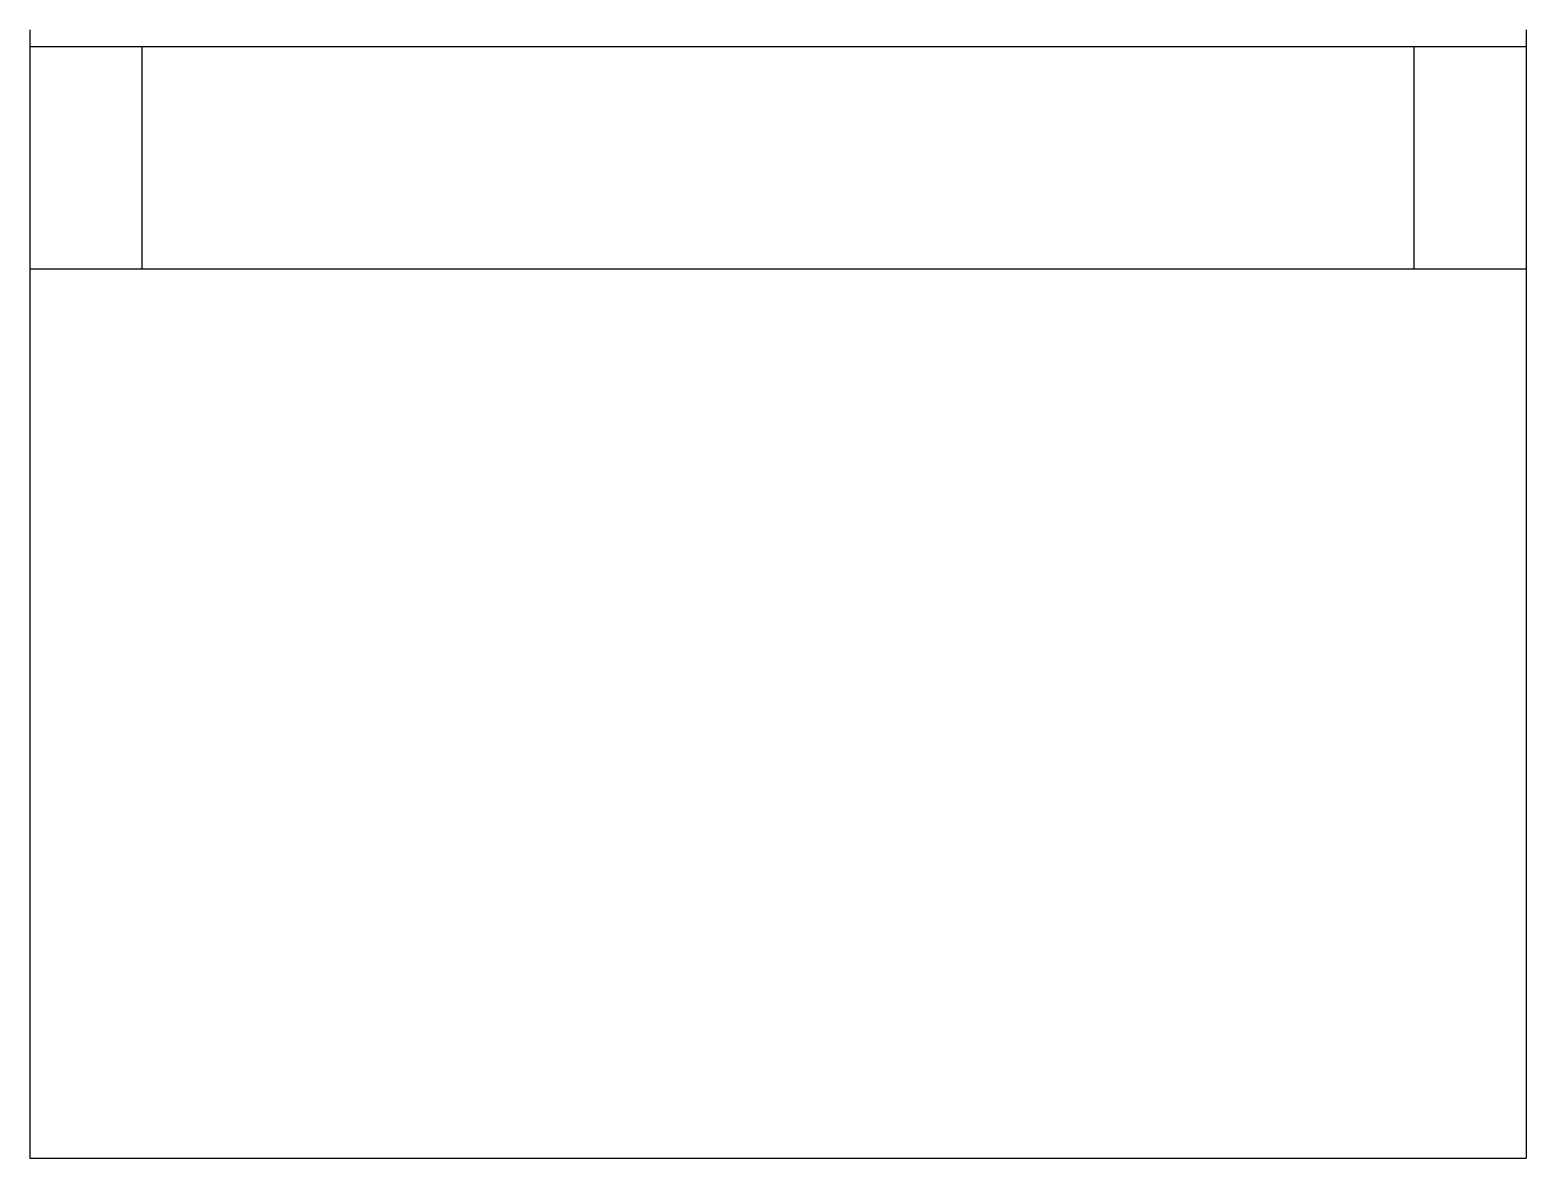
# Model space of a CAD drawing. Extents: x 38.4 to 105.7, y -40 to 10.8.
import ezdxf

# ---------------------------------------------------------------- set-up
doc = ezdxf.new("R2010")
doc.units = 0
doc.layers.add('default', color=7, linetype='CONTINUOUS')
doc.layers.add('layer2', color=7, linetype='CONTINUOUS')

msp = doc.modelspace()

# ---------------------------------------------------------------- linework, layer by layer
at = {"layer": 'default'}
for p, q in [((38.42, 10), (43.47, 10)), ((100.69, 10), (105.74, 10)), ((100.69, 0), (105.74, 0))]:
    msp.add_line(p, q, dxfattribs=at)
at = {"layer": 'layer2'}
for p, q in [((38.42, 10.75), (38.42, 10)), ((105.74, 10.75), (105.74, 10)), ((38.42, 10), (38.42, 0)), ((43.47, 0), (43.47, 10)), ((43.47, 10), (100.69, 10)), ((100.69, 10), (100.69, 0)), ((105.74, 10), (105.74, 0)), ((38.42, 0), (38.42, -40)), ((38.42, 0), (43.47, 0)), ((43.47, 0), (100.69, 0)), ((105.74, 0), (105.74, -40)), ((38.42, -40), (105.74, -40))]:
    msp.add_line(p, q, dxfattribs=at)

doc.saveas('drawing.dxf')
